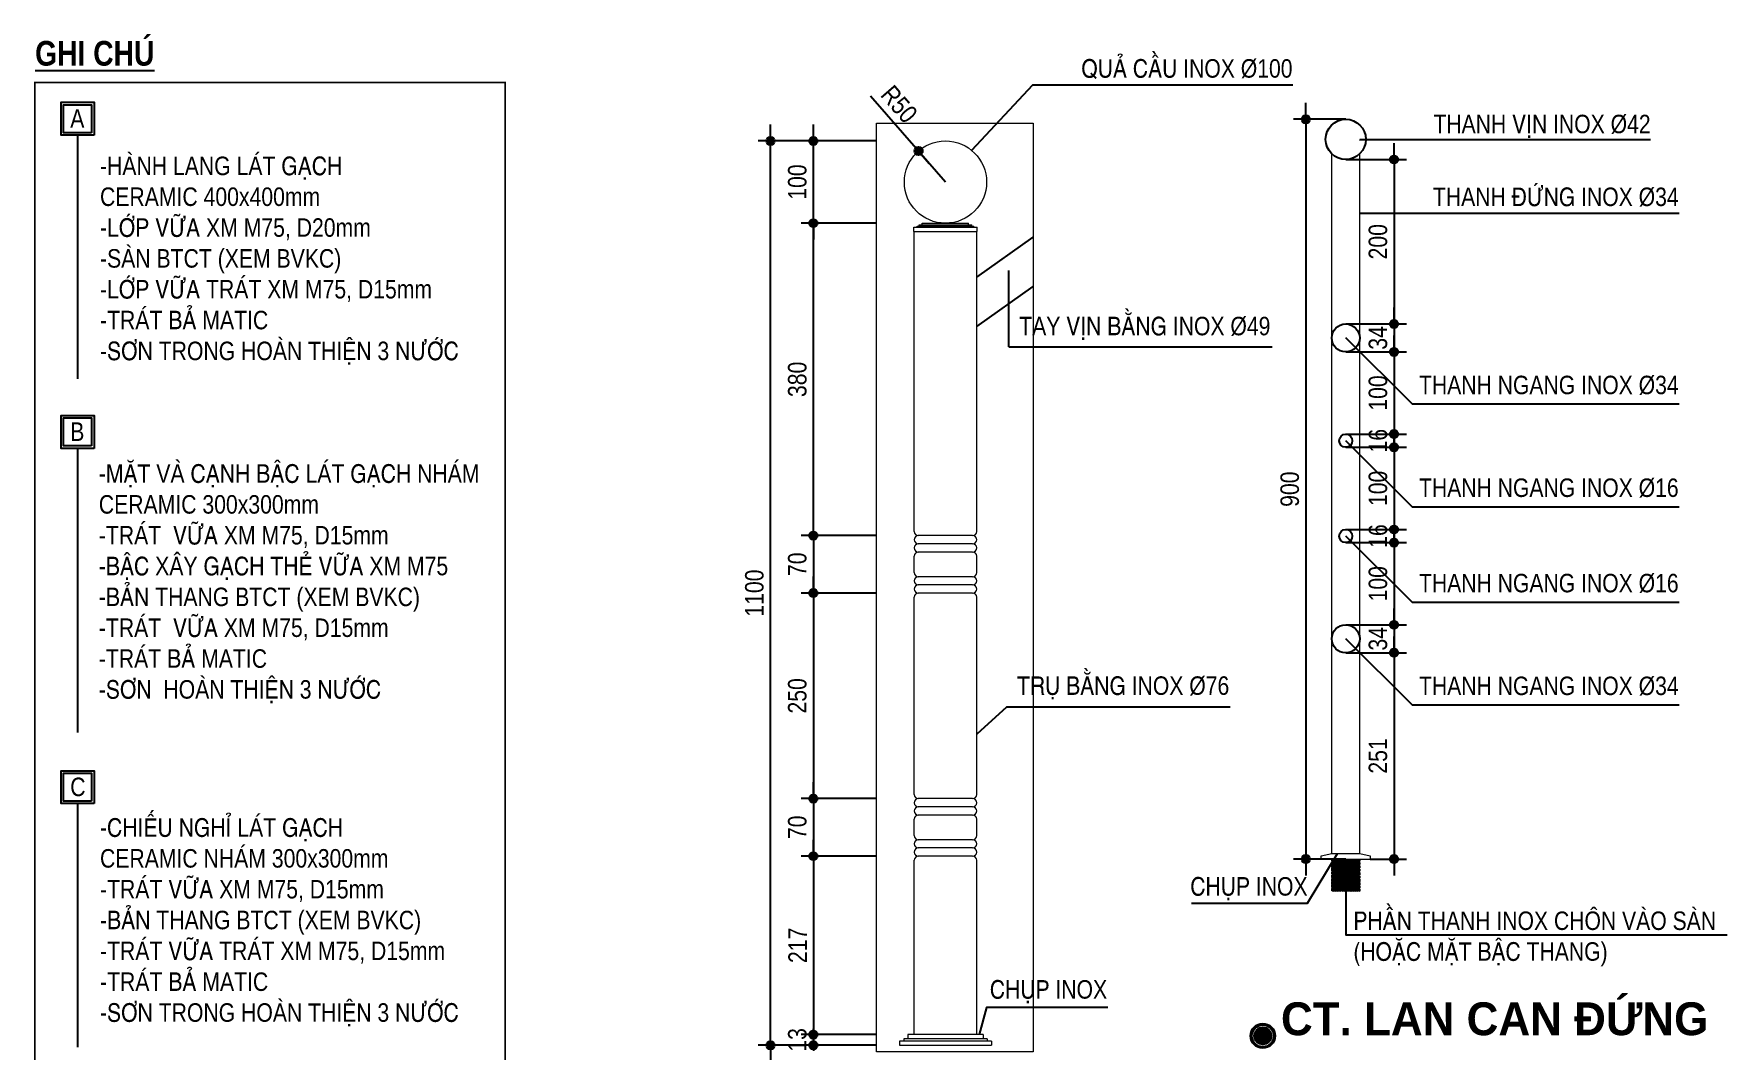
# Model space of a CAD drawing. Extents: x -79995 to 347433, y -157641 to 104789.
# Drawn here: x -6102 to 14494, y -137838 to -125463 of the extents above; entities that cross this region are included whole.
import ezdxf

# ---------------------------------------------------------------- set-up
doc = ezdxf.new("R2010")
doc.units = 0
doc.linetypes.add('ACAD_ISO02W100', pattern=[15, 12, -3])
doc.linetypes.add('HIDDEN', pattern=[0.375, 0.25, -0.125])
doc.layers.get('0').update_dxf_attribs({"color": 255, "linetype": 'CONTINUOUS'})
doc.layers.get('DEFPOINTS').update_dxf_attribs({"linetype": 'CONTINUOUS'})
for name, color, linetype in [('DIM', 1, 'CONTINUOUS'), ('HACTH', 8, 'CONTINUOUS'), ('netthay', 2, 'CONTINUOUS'), ('TAGS', 60, 'CONTINUOUS'), ('TEXT', 7, 'CONTINUOUS'), ('TUONG', 131, 'CONTINUOUS')]:
    doc.layers.add(name, color=color, linetype=linetype)
doc.layers.add('NET-THAY', color=2, linetype='CONTINUOUS', lineweight=13)
doc.layers.add('TRUC', color=24, linetype='CONTINUOUS', lineweight=0)
doc.styles.add('HELVECONDENSE', font='')
doc.styles.add('SWISS-CONDENSE', font='')
doc.styles.add('VNI-HELVE-CONDENSEN', font='')
doc.styles.get('HELVECONDENSE').set_extended_font_data('VNI-Helve-Condense')
doc.styles.get('SWISS-CONDENSE').set_extended_font_data('VNI-Swiss-Condense')
doc.styles.get('VNI-HELVE-CONDENSEN').set_extended_font_data('VNI-Helve-Condense')
doc.dimstyles.new('D10', dxfattribs={"dimtxt": 225, "dimasz": 2, "dimexe": 150, "dimexo": 0, "dimgap": 80, "dimtad": 1, "dimlfac": 0.1, "dimzin": 13, "dimdsep": 46, "dimtxsty": 'VNI-HELVE-CONDENSEN', "dimblk": 'D50', "dimcen": 0, "dimclrd": 1, "dimclre": 1, "dimclrt": 7, "dimadec": 0, "dimazin": 0, "dimtfac": 1, "dimtmove": 0, "dimatfit": 3, "dimldrblk": 'D50', "dimfxl": 1, "dimtolj": 1, "dimtzin": 13, "dimarcsym": 0})

# ---------------------------------------------------------------- blocks, each defined once
blk = doc.blocks.new('A$C48452AB6')
at = {"layer": 'TAGS'}
blk.add_lwpolyline([(-219, -168), (181, -168), (181, 232), (-219, 232)], close=True, dxfattribs=at)
at = {"layer": 'TAGS', "color": 8}
blk.add_lwpolyline([(-189, -138), (151, -138), (151, 202), (-189, 202)], close=True, dxfattribs=at)
at = {"layer": 'TAGS', "style": 'HELVECONDENSE'}
blk.add_attdef('DSFA', (-189, -76), '', height=225, dxfattribs=at)
blk = doc.blocks.new('D50')
at = {"layer": 'DIM'}
blk.add_hatch(color=256, dxfattribs=at).paths.add_polyline_path([(25, 0, 1), (-25, 0, 1)])
blk.add_line((25, 0), (100, 0), dxfattribs=at)
blk.add_circle((0, 0), 25, dxfattribs=at)
blk = doc.blocks.new('*D1590')
at = {"layer": 'DEFPOINTS', "color": 0, "transparency": 16777216}
for p in [(9855, -126992), (9855, -128992), (10443, -128992)]:
    blk.add_point(p, dxfattribs=at)
at = {"layer": 'DIM', "color": 1, "lineweight": -2, "transparency": 16777216}
for p, q in [((9855, -126992), (10593, -126992)), ((10443, -126994), (10443, -128990)), ((9855, -128992), (10593, -128992))]:
    blk.add_line(p, q, dxfattribs=at)
at = {"layer": 'DIM', "color": 1, "lineweight": -2, "transparency": 16777216, "xscale": 2, "yscale": 2, "zscale": 2}
for p, rotation in [((10443, -126992), 90), ((10443, -128992), 270)]:
    blk.add_blockref('D50', p, dxfattribs=dict(at, rotation=rotation))
at = {"layer": 'DIM', "color": 7, "transparency": 16777216, "insert": (10248, -127992), "char_height": 225, "attachment_point": 5, "rotation": 90, "style": 'VNI-HELVE-CONDENSEN'}
blk.add_mtext('\\A1;200', dxfattribs=at)
blk = doc.blocks.new('*D1591')
at = {"layer": 'DEFPOINTS', "color": 0, "transparency": 16777216}
for p in [(9855, -128992), (9855, -129332), (10443, -129332)]:
    blk.add_point(p, dxfattribs=at)
at = {"layer": 'DIM', "color": 1, "lineweight": -2, "transparency": 16777216}
for p, q in [((9855, -128992), (10593, -128992)), ((10443, -128994), (10443, -129330)), ((9855, -129332), (10593, -129332))]:
    blk.add_line(p, q, dxfattribs=at)
at = {"layer": 'DIM', "color": 1, "lineweight": -2, "transparency": 16777216, "xscale": 2, "yscale": 2, "zscale": 2}
for p, rotation in [((10443, -128992), 90), ((10443, -129332), 270)]:
    blk.add_blockref('D50', p, dxfattribs=dict(at, rotation=rotation))
at = {"layer": 'DIM', "color": 7, "transparency": 16777216, "insert": (10248, -129162), "char_height": 225, "attachment_point": 5, "rotation": 90, "style": 'VNI-HELVE-CONDENSEN'}
blk.add_mtext('\\A1;34', dxfattribs=at)
blk = doc.blocks.new('*D1592')
at = {"layer": 'DEFPOINTS', "color": 0, "transparency": 16777216}
for p in [(9855, -129332), (9855, -130332), (10443, -130332)]:
    blk.add_point(p, dxfattribs=at)
at = {"layer": 'DIM', "color": 1, "lineweight": -2, "transparency": 16777216}
for p, q in [((9855, -129332), (10593, -129332)), ((10443, -129334), (10443, -130330)), ((9855, -130332), (10593, -130332))]:
    blk.add_line(p, q, dxfattribs=at)
at = {"layer": 'DIM', "color": 1, "lineweight": -2, "transparency": 16777216, "xscale": 2, "yscale": 2, "zscale": 2}
for p, rotation in [((10443, -129332), 90), ((10443, -130332), 270)]:
    blk.add_blockref('D50', p, dxfattribs=dict(at, rotation=rotation))
at = {"layer": 'DIM', "color": 7, "transparency": 16777216, "insert": (10248, -129832), "char_height": 225, "attachment_point": 5, "rotation": 90, "style": 'VNI-HELVE-CONDENSEN'}
blk.add_mtext('\\A1;100', dxfattribs=at)
blk = doc.blocks.new('*D1593')
at = {"layer": 'DEFPOINTS', "color": 0, "transparency": 16777216}
for p in [(9855, -130332), (9855, -130492), (10443, -130492)]:
    blk.add_point(p, dxfattribs=at)
at = {"layer": 'DIM', "color": 1, "lineweight": -2, "transparency": 16777216}
for p, q in [((9855, -130332), (10593, -130332)), ((10443, -130330), (10443, -130328)), ((10443, -130332), (10443, -130492)), ((9855, -130492), (10593, -130492)), ((10443, -130494), (10443, -130496))]:
    blk.add_line(p, q, dxfattribs=at)
at = {"layer": 'DIM', "color": 1, "lineweight": -2, "transparency": 16777216, "xscale": 2, "yscale": 2, "zscale": 2}
for p, rotation in [((10443, -130332), 270), ((10443, -130492), 90)]:
    blk.add_blockref('D50', p, dxfattribs=dict(at, rotation=rotation))
at = {"layer": 'DIM', "color": 7, "transparency": 16777216, "insert": (10248, -130412), "char_height": 225, "attachment_point": 5, "rotation": 90, "style": 'VNI-HELVE-CONDENSEN'}
blk.add_mtext('\\A1;16', dxfattribs=at)
blk = doc.blocks.new('*D1594')
at = {"layer": 'DEFPOINTS', "color": 0, "transparency": 16777216}
for p in [(9855, -130492), (9855, -131492), (10443, -131492)]:
    blk.add_point(p, dxfattribs=at)
at = {"layer": 'DIM', "color": 1, "lineweight": -2, "transparency": 16777216}
for p, q in [((9855, -130492), (10593, -130492)), ((10443, -130494), (10443, -131490)), ((9855, -131492), (10593, -131492))]:
    blk.add_line(p, q, dxfattribs=at)
at = {"layer": 'DIM', "color": 1, "lineweight": -2, "transparency": 16777216, "xscale": 2, "yscale": 2, "zscale": 2}
for p, rotation in [((10443, -130492), 90), ((10443, -131492), 270)]:
    blk.add_blockref('D50', p, dxfattribs=dict(at, rotation=rotation))
at = {"layer": 'DIM', "color": 7, "transparency": 16777216, "insert": (10248, -130992), "char_height": 225, "attachment_point": 5, "rotation": 90, "style": 'VNI-HELVE-CONDENSEN'}
blk.add_mtext('\\A1;100', dxfattribs=at)
blk = doc.blocks.new('*D1595')
at = {"layer": 'DEFPOINTS', "color": 0, "transparency": 16777216}
for p in [(9855, -131492), (9855, -131652), (10443, -131652)]:
    blk.add_point(p, dxfattribs=at)
at = {"layer": 'DIM', "color": 1, "lineweight": -2, "transparency": 16777216}
for p, q in [((9855, -131492), (10593, -131492)), ((10443, -131490), (10443, -131488)), ((10443, -131492), (10443, -131652)), ((9855, -131652), (10593, -131652)), ((10443, -131654), (10443, -131656))]:
    blk.add_line(p, q, dxfattribs=at)
at = {"layer": 'DIM', "color": 1, "lineweight": -2, "transparency": 16777216, "xscale": 2, "yscale": 2, "zscale": 2}
for p, rotation in [((10443, -131492), 270), ((10443, -131652), 90)]:
    blk.add_blockref('D50', p, dxfattribs=dict(at, rotation=rotation))
at = {"layer": 'DIM', "color": 7, "transparency": 16777216, "insert": (10248, -131572), "char_height": 225, "attachment_point": 5, "rotation": 90, "style": 'VNI-HELVE-CONDENSEN'}
blk.add_mtext('\\A1;16', dxfattribs=at)
blk = doc.blocks.new('*D1596')
at = {"layer": 'DEFPOINTS', "color": 0, "transparency": 16777216}
for p in [(9855, -131652), (9855, -132652), (10443, -132652)]:
    blk.add_point(p, dxfattribs=at)
at = {"layer": 'DIM', "color": 1, "lineweight": -2, "transparency": 16777216}
for p, q in [((9855, -131652), (10593, -131652)), ((10443, -131654), (10443, -132650)), ((9855, -132652), (10593, -132652))]:
    blk.add_line(p, q, dxfattribs=at)
at = {"layer": 'DIM', "color": 1, "lineweight": -2, "transparency": 16777216, "xscale": 2, "yscale": 2, "zscale": 2}
for p, rotation in [((10443, -131652), 90), ((10443, -132652), 270)]:
    blk.add_blockref('D50', p, dxfattribs=dict(at, rotation=rotation))
at = {"layer": 'DIM', "color": 7, "transparency": 16777216, "insert": (10248, -132152), "char_height": 225, "attachment_point": 5, "rotation": 90, "style": 'VNI-HELVE-CONDENSEN'}
blk.add_mtext('\\A1;100', dxfattribs=at)
blk = doc.blocks.new('*D1597')
at = {"layer": 'DEFPOINTS', "color": 0, "transparency": 16777216}
for p in [(9855, -132652), (9855, -132992), (10443, -132992)]:
    blk.add_point(p, dxfattribs=at)
at = {"layer": 'DIM', "color": 1, "lineweight": -2, "transparency": 16777216}
for p, q in [((9855, -132652), (10593, -132652)), ((10443, -132654), (10443, -132990)), ((9855, -132992), (10593, -132992))]:
    blk.add_line(p, q, dxfattribs=at)
at = {"layer": 'DIM', "color": 1, "lineweight": -2, "transparency": 16777216, "xscale": 2, "yscale": 2, "zscale": 2}
for p, rotation in [((10443, -132652), 90), ((10443, -132992), 270)]:
    blk.add_blockref('D50', p, dxfattribs=dict(at, rotation=rotation))
at = {"layer": 'DIM', "color": 7, "transparency": 16777216, "insert": (10248, -132822), "char_height": 225, "attachment_point": 5, "rotation": 90, "style": 'VNI-HELVE-CONDENSEN'}
blk.add_mtext('\\A1;34', dxfattribs=at)
blk = doc.blocks.new('*D1598')
at = {"layer": 'DEFPOINTS', "color": 0, "transparency": 16777216}
for p in [(9855, -132992), (10153, -135502), (10443, -135502)]:
    blk.add_point(p, dxfattribs=at)
at = {"layer": 'DIM', "color": 1, "lineweight": -2, "transparency": 16777216}
for p, q in [((9855, -132992), (10593, -132992)), ((10443, -132994), (10443, -135500)), ((10153, -135502), (10593, -135502))]:
    blk.add_line(p, q, dxfattribs=at)
at = {"layer": 'DIM', "color": 1, "lineweight": -2, "transparency": 16777216, "xscale": 2, "yscale": 2, "zscale": 2}
for p, rotation in [((10443, -132992), 90), ((10443, -135502), 270)]:
    blk.add_blockref('D50', p, dxfattribs=dict(at, rotation=rotation))
at = {"layer": 'DIM', "color": 7, "transparency": 16777216, "insert": (10248, -134247), "char_height": 225, "attachment_point": 5, "rotation": 90, "style": 'VNI-HELVE-CONDENSEN'}
blk.add_mtext('\\A1;251', dxfattribs=at)
blk = doc.blocks.new('*D1599')
at = {"layer": 'DEFPOINTS', "color": 0, "transparency": 16777216}
for p in [(9855, -126502), (9370, -135502), (9855, -135502)]:
    blk.add_point(p, dxfattribs=at)
at = {"layer": 'DIM', "color": 1, "lineweight": -2, "transparency": 16777216}
for p, q in [((9855, -126502), (9220, -126502)), ((9370, -126504), (9370, -135500)), ((9855, -135502), (9220, -135502))]:
    blk.add_line(p, q, dxfattribs=at)
at = {"layer": 'DIM', "color": 1, "lineweight": -2, "transparency": 16777216, "xscale": 2, "yscale": 2, "zscale": 2}
for p, rotation in [((9370, -126502), 90), ((9370, -135502), 270)]:
    blk.add_blockref('D50', p, dxfattribs=dict(at, rotation=rotation))
at = {"layer": 'DIM', "color": 7, "transparency": 16777216, "insert": (9175, -131002), "char_height": 225, "attachment_point": 5, "rotation": 90, "style": 'VNI-HELVE-CONDENSEN'}
blk.add_mtext('\\A1;900', dxfattribs=at)
blk = doc.blocks.new('*D1617')
at = {"layer": 'DEFPOINTS', "color": 0, "linetype": 'ACAD_ISO02W100', "ltscale": 1000, "transparency": 16777216}
for p in [(4659, -126889), (4986, -127266)]:
    blk.add_point(p, dxfattribs=at)
at = {"layer": 'DIM', "color": 1, "linetype": 'ACAD_ISO02W100', "lineweight": -2, "ltscale": 1000, "transparency": 16777216}
for p, q in [((4076, -126216), (4658, -126887)), ((4986, -127266), (4659, -126889))]:
    blk.add_line(p, q, dxfattribs=at)
at = {"layer": 'DIM', "color": 1, "linetype": 'ACAD_ISO02W100', "lineweight": -2, "ltscale": 1000, "transparency": 16777216, "xscale": 2, "yscale": 2, "zscale": 2, "rotation": 310.923132123354}
blk.add_blockref('D50', (4659, -126889), dxfattribs=at)
at = {"layer": 'DIM', "color": 7, "linetype": 'ACAD_ISO02W100', "ltscale": 1000, "transparency": 16777216, "insert": (4423, -126319), "char_height": 225, "attachment_point": 5, "rotation": 310.9231, "style": 'VNI-HELVE-CONDENSEN'}
blk.add_mtext('\\A1;R50', dxfattribs=at)
blk = doc.blocks.new('*D1618')
at = {"layer": 'DEFPOINTS', "color": 0, "linetype": 'ACAD_ISO02W100', "ltscale": 1000, "transparency": 16777216}
for p in [(3380, -126766), (4148, -126766), (4148, -127766)]:
    blk.add_point(p, dxfattribs=at)
at = {"layer": 'DIM', "color": 1, "linetype": 'ACAD_ISO02W100', "lineweight": -2, "ltscale": 1000, "transparency": 16777216}
for p, q in [((4148, -126766), (3230, -126766)), ((3380, -127764), (3380, -126768)), ((4148, -127766), (3230, -127766))]:
    blk.add_line(p, q, dxfattribs=at)
at = {"layer": 'DIM', "color": 1, "linetype": 'ACAD_ISO02W100', "lineweight": -2, "ltscale": 1000, "transparency": 16777216, "xscale": 2, "yscale": 2, "zscale": 2}
for p, rotation in [((3380, -126766), 90), ((3380, -127766), 270)]:
    blk.add_blockref('D50', p, dxfattribs=dict(at, rotation=rotation))
at = {"layer": 'DIM', "color": 7, "linetype": 'ACAD_ISO02W100', "ltscale": 1000, "transparency": 16777216, "insert": (3185, -127266), "char_height": 225, "attachment_point": 5, "rotation": 90, "style": 'VNI-HELVE-CONDENSEN'}
blk.add_mtext('\\A1;100', dxfattribs=at)
blk = doc.blocks.new('*D1620')
at = {"layer": 'DEFPOINTS', "color": 0, "linetype": 'ACAD_ISO02W100', "ltscale": 1000, "transparency": 16777216}
for p in [(3380, -127766), (4148, -127766), (4148, -131566)]:
    blk.add_point(p, dxfattribs=at)
at = {"layer": 'DIM', "color": 1, "linetype": 'ACAD_ISO02W100', "lineweight": -2, "ltscale": 1000, "transparency": 16777216}
for p, q in [((4148, -127766), (3230, -127766)), ((3380, -131564), (3380, -127768)), ((4148, -131566), (3230, -131566))]:
    blk.add_line(p, q, dxfattribs=at)
at = {"layer": 'DIM', "color": 1, "linetype": 'ACAD_ISO02W100', "lineweight": -2, "ltscale": 1000, "transparency": 16777216, "xscale": 2, "yscale": 2, "zscale": 2}
for p, rotation in [((3380, -127766), 90), ((3380, -131566), 270)]:
    blk.add_blockref('D50', p, dxfattribs=dict(at, rotation=rotation))
at = {"layer": 'DIM', "color": 7, "linetype": 'ACAD_ISO02W100', "ltscale": 1000, "transparency": 16777216, "insert": (3185, -129666), "char_height": 225, "attachment_point": 5, "rotation": 90, "style": 'VNI-HELVE-CONDENSEN'}
blk.add_mtext('\\A1;380', dxfattribs=at)
blk = doc.blocks.new('*D1621')
at = {"layer": 'DEFPOINTS', "color": 0, "linetype": 'ACAD_ISO02W100', "ltscale": 1000, "transparency": 16777216}
for p in [(2858, -126766), (4148, -126766), (3325, -137766)]:
    blk.add_point(p, dxfattribs=at)
at = {"layer": 'DIM', "color": 1, "linetype": 'ACAD_ISO02W100', "lineweight": -2, "ltscale": 1000, "transparency": 16777216}
for p, q in [((4148, -126766), (2708, -126766)), ((2858, -137764), (2858, -126768)), ((3325, -137766), (2708, -137766))]:
    blk.add_line(p, q, dxfattribs=at)
at = {"layer": 'DIM', "color": 1, "linetype": 'ACAD_ISO02W100', "lineweight": -2, "ltscale": 1000, "transparency": 16777216, "xscale": 2, "yscale": 2, "zscale": 2}
for p, rotation in [((2858, -126766), 90), ((2858, -137766), 270)]:
    blk.add_blockref('D50', p, dxfattribs=dict(at, rotation=rotation))
at = {"layer": 'DIM', "color": 7, "linetype": 'ACAD_ISO02W100', "ltscale": 1000, "transparency": 16777216, "insert": (2663, -132266), "char_height": 225, "attachment_point": 5, "rotation": 90, "style": 'VNI-HELVE-CONDENSEN'}
blk.add_mtext('\\A1;1100', dxfattribs=at)
blk = doc.blocks.new('*D1622')
at = {"layer": 'DEFPOINTS', "color": 0, "linetype": 'ACAD_ISO02W100', "ltscale": 1000, "transparency": 16777216}
for p in [(4148, -131566), (3380, -132266), (4148, -132266)]:
    blk.add_point(p, dxfattribs=at)
at = {"layer": 'DIM', "color": 1, "linetype": 'ACAD_ISO02W100', "lineweight": -2, "ltscale": 1000, "transparency": 16777216}
for p, q in [((4148, -131566), (3230, -131566)), ((3380, -131568), (3380, -132264)), ((4148, -132266), (3230, -132266))]:
    blk.add_line(p, q, dxfattribs=at)
at = {"layer": 'DIM', "color": 1, "linetype": 'ACAD_ISO02W100', "lineweight": -2, "ltscale": 1000, "transparency": 16777216, "xscale": 2, "yscale": 2, "zscale": 2}
for p, rotation in [((3380, -131566), 90), ((3380, -132266), 270)]:
    blk.add_blockref('D50', p, dxfattribs=dict(at, rotation=rotation))
at = {"layer": 'DIM', "color": 7, "linetype": 'ACAD_ISO02W100', "ltscale": 1000, "transparency": 16777216, "insert": (3185, -131915), "char_height": 225, "attachment_point": 5, "rotation": 90, "style": 'VNI-HELVE-CONDENSEN'}
blk.add_mtext('\\A1;70', dxfattribs=at)
blk = doc.blocks.new('*D1623')
at = {"layer": 'DEFPOINTS', "color": 0, "linetype": 'ACAD_ISO02W100', "ltscale": 1000, "transparency": 16777216}
for p in [(4148, -132266), (3380, -134766), (4148, -134766)]:
    blk.add_point(p, dxfattribs=at)
at = {"layer": 'DIM', "color": 1, "linetype": 'ACAD_ISO02W100', "lineweight": -2, "ltscale": 1000, "transparency": 16777216}
for p, q in [((4148, -132266), (3230, -132266)), ((3380, -132268), (3380, -134764)), ((4148, -134766), (3230, -134766))]:
    blk.add_line(p, q, dxfattribs=at)
at = {"layer": 'DIM', "color": 1, "linetype": 'ACAD_ISO02W100', "lineweight": -2, "ltscale": 1000, "transparency": 16777216, "xscale": 2, "yscale": 2, "zscale": 2}
for p, rotation in [((3380, -132266), 90), ((3380, -134766), 270)]:
    blk.add_blockref('D50', p, dxfattribs=dict(at, rotation=rotation))
at = {"layer": 'DIM', "color": 7, "linetype": 'ACAD_ISO02W100', "ltscale": 1000, "transparency": 16777216, "insert": (3185, -133516), "char_height": 225, "attachment_point": 5, "rotation": 90, "style": 'VNI-HELVE-CONDENSEN'}
blk.add_mtext('\\A1;250', dxfattribs=at)
blk = doc.blocks.new('*D1624')
at = {"layer": 'DEFPOINTS', "color": 0, "linetype": 'ACAD_ISO02W100', "ltscale": 1000, "transparency": 16777216}
for p in [(4148, -134766), (3380, -135466), (4148, -135466)]:
    blk.add_point(p, dxfattribs=at)
at = {"layer": 'DIM', "color": 1, "linetype": 'ACAD_ISO02W100', "lineweight": -2, "ltscale": 1000, "transparency": 16777216}
for p, q in [((4148, -134766), (3230, -134766)), ((3380, -134768), (3380, -135464)), ((4148, -135466), (3230, -135466))]:
    blk.add_line(p, q, dxfattribs=at)
at = {"layer": 'DIM', "color": 1, "linetype": 'ACAD_ISO02W100', "lineweight": -2, "ltscale": 1000, "transparency": 16777216, "xscale": 2, "yscale": 2, "zscale": 2}
for p, rotation in [((3380, -134766), 90), ((3380, -135466), 270)]:
    blk.add_blockref('D50', p, dxfattribs=dict(at, rotation=rotation))
at = {"layer": 'DIM', "color": 7, "linetype": 'ACAD_ISO02W100', "ltscale": 1000, "transparency": 16777216, "insert": (3185, -135115), "char_height": 225, "attachment_point": 5, "rotation": 90, "style": 'VNI-HELVE-CONDENSEN'}
blk.add_mtext('\\A1;70', dxfattribs=at)
blk = doc.blocks.new('*D1625')
at = {"layer": 'DEFPOINTS', "color": 0, "linetype": 'ACAD_ISO02W100', "ltscale": 1000, "transparency": 16777216}
for p in [(4148, -135466), (3380, -137636), (3740, -137636)]:
    blk.add_point(p, dxfattribs=at)
at = {"layer": 'DIM', "color": 1, "linetype": 'ACAD_ISO02W100', "lineweight": -2, "ltscale": 1000, "transparency": 16777216}
for p, q in [((4148, -135466), (3230, -135466)), ((3380, -135468), (3380, -137634)), ((3740, -137636), (3230, -137636))]:
    blk.add_line(p, q, dxfattribs=at)
at = {"layer": 'DIM', "color": 1, "linetype": 'ACAD_ISO02W100', "lineweight": -2, "ltscale": 1000, "transparency": 16777216, "xscale": 2, "yscale": 2, "zscale": 2}
for p, rotation in [((3380, -135466), 90), ((3380, -137636), 270)]:
    blk.add_blockref('D50', p, dxfattribs=dict(at, rotation=rotation))
at = {"layer": 'DIM', "color": 7, "linetype": 'ACAD_ISO02W100', "ltscale": 1000, "transparency": 16777216, "insert": (3188, -136551), "char_height": 225, "attachment_point": 5, "rotation": 90, "style": 'VNI-HELVE-CONDENSEN'}
blk.add_mtext('\\A1;217', dxfattribs=at)
blk = doc.blocks.new('*D1674')
at = {"layer": 'DEFPOINTS', "color": 0, "linetype": 'ACAD_ISO02W100', "ltscale": 1000, "transparency": 16777216}
for p in [(3380, -137766), (4148, -137636), (4148, -137766)]:
    blk.add_point(p, dxfattribs=at)
at = {"layer": 'DIM', "color": 1, "linetype": 'ACAD_ISO02W100', "lineweight": -2, "ltscale": 1000, "transparency": 16777216}
for p, q in [((4148, -137636), (3230, -137636)), ((4148, -137766), (3230, -137766)), ((3380, -137634), (3380, -137632)), ((3380, -137636), (3380, -137766)), ((3380, -137768), (3380, -137770))]:
    blk.add_line(p, q, dxfattribs=at)
at = {"layer": 'DIM', "color": 1, "linetype": 'ACAD_ISO02W100', "lineweight": -2, "ltscale": 1000, "transparency": 16777216, "xscale": 2, "yscale": 2, "zscale": 2}
for p, rotation in [((3380, -137766), 90), ((3380, -137636), 270)]:
    blk.add_blockref('D50', p, dxfattribs=dict(at, rotation=rotation))
at = {"layer": 'DIM', "color": 7, "linetype": 'ACAD_ISO02W100', "ltscale": 1000, "transparency": 16777216, "insert": (3185, -137701), "char_height": 225, "attachment_point": 5, "rotation": 90, "style": 'VNI-HELVE-CONDENSEN'}
blk.add_mtext('\\A1;13', dxfattribs=at)

msp = doc.modelspace()

# ---------------------------------------------------------------- hatches: boundary and pattern name
at = {"layer": 'DIM'}
msp.add_hatch(color=256, dxfattribs=at).paths.add_polyline_path([(8951.161, -137652.031, 1), (8742.121, -137652.031, 1)])
at = {"layer": 'HACTH', "ltscale": 1000}
h = msp.add_hatch(dxfattribs=at)
h.set_pattern_fill('ANSI31', color=256, scale=5, style=0)
h.set_pattern_definition([(45, (-946207.22, 103785.21), (-11.22532015, 11.22532015), [])])
h.paths.add_polyline_path([(10025.203, -135502.075), (9685.203, -135502.075), (9685.203, -135892.885), (10025.203, -135892.885)])

# ---------------------------------------------------------------- linework, layer by layer
at = {"const_width": 20}
msp.add_lwpolyline([(-6092.08, -126054.096), (-367.75, -126054.096), (-367.75, -138379.614), (-6092.08, -138379.614)], close=True, dxfattribs=at)
at = {"layer": 'DIM', "color": 7, "linetype": 'Continuous'}
for radius in [150.491, 133.77, 104.52]:
    msp.add_circle((8846.641, -137652.031), radius, dxfattribs=at)
at = {"layer": 'NET-THAY', "ltscale": 1000}
for p, q in [((9685.203, -135434.249), (9685.203, -126923.498)), ((10025.203, -135434.249), (10025.203, -126923.498)), ((5546.364, -137716.356), (4426.364, -137716.356)), ((4426.364, -137716.356), (4426.364, -137766.356)), ((4426.364, -137766.356), (5546.364, -137766.356)), ((5493.192, -137686.356), (4479.536, -137686.356)), ((4479.536, -137686.356), (4479.536, -137716.356)), ((5443.141, -137636.356), (4529.587, -137636.356)), ((4529.587, -137636.356), (4529.587, -137686.356)), ((5443.141, -137636.356), (5443.141, -137686.356)), ((5493.192, -137686.356), (5493.192, -137716.356)), ((5546.364, -137716.356), (5546.364, -137766.356))]:
    msp.add_line(p, q, dxfattribs=at)
at = {"layer": 'NET-THAY', "linetype": 'ByBlock', "ltscale": 10}
for p, q in [((4600.903, -127816.356), (5371.826, -127816.356)), ((4600.903, -127866.356), (4600.903, -127816.356)), ((4600.903, -127866.356), (5371.826, -127866.356)), ((4606.364, -131516.356), (4606.364, -127866.356)), ((4640.562, -127802.385), (5332.167, -127802.385)), ((4640.562, -127816.356), (4640.562, -127802.385)), ((4666.973, -127785.305), (5305.755, -127785.305)), ((4666.973, -127802.385), (4666.973, -127785.305)), ((4704.275, -127766.356), (5268.454, -127766.356)), ((4704.275, -127785.305), (4704.275, -127766.356)), ((5268.454, -127785.305), (5268.454, -127766.356)), ((5305.755, -127802.385), (5305.755, -127785.305)), ((5332.167, -127816.356), (5332.167, -127802.385)), ((5366.364, -131516.356), (5366.364, -127866.356)), ((5371.826, -127866.356), (5371.826, -127816.356)), ((5316.364, -131566.356), (4656.364, -131566.356)), ((4606.364, -132016.356), (4606.364, -131816.356)), ((5316.364, -131666.356), (4656.364, -131666.356)), ((5316.364, -131766.356), (4656.364, -131766.356)), ((5366.364, -132016.356), (5366.364, -131816.356)), ((5316.364, -132066.356), (4656.364, -132066.356)), ((5316.364, -132166.356), (4656.364, -132166.356)), ((4606.364, -134716.356), (4606.364, -132316.356)), ((5316.364, -132266.356), (4656.364, -132266.356)), ((5366.364, -134716.356), (5366.364, -132316.356)), ((5316.364, -134766.356), (4656.364, -134766.356)), ((5316.364, -134866.356), (4656.364, -134866.356)), ((4606.364, -135216.356), (4606.364, -135016.356)), ((5316.364, -134966.356), (4656.364, -134966.356)), ((5366.364, -135216.356), (5366.364, -135016.356)), ((5316.364, -135266.356), (4656.364, -135266.356)), ((4606.364, -137636.356), (4606.364, -135516.356)), ((5316.364, -135366.356), (4656.364, -135366.356)), ((5316.364, -135466.356), (4656.364, -135466.356)), ((5366.364, -137636.356), (5366.364, -135516.356))]:
    msp.add_line(p, q, dxfattribs=at)
at = {"layer": 'NET-THAY', "ltscale": 1000}
for points in [[(9555.203, -135502.075), (9555.203, -135463.996), (9685.203, -135434.249), (10025.203, -135434.249), (10153.322, -135463.996), (10153.322, -135502.075)], [(9555.203, -135502.075), (10153.322, -135502.075)]]:
    msp.add_lwpolyline(points, dxfattribs=at)
at = {"layer": 'NET-THAY', "linetype": 'HIDDEN', "ltscale": 12}
msp.add_lwpolyline([(10025.203, -135502.075), (10025.203, -135892.885), (9685.203, -135892.885), (9685.203, -135502.075)], dxfattribs=at)
at = {"layer": 'NET-THAY', "linetype": 'ByBlock', "ltscale": 10}
msp.add_circle((4986.364, -127266.356), 500, dxfattribs=at)
for centre, start, end in [((4656.364, -131516.356), 180, 270), ((4656.364, -131616.356), 90, 180), ((5316.364, -131516.356), 270, 0), ((5316.364, -131616.356), 0, 90), ((4656.364, -131616.356), 180, 270), ((4656.364, -131716.356), 90, 180), ((4656.364, -131716.356), 180, 270), ((4656.364, -131816.356), 90, 180), ((5316.364, -131616.356), 270, 0), ((5316.364, -131716.356), 0, 90), ((5316.364, -131716.356), 270, 0), ((5316.364, -131816.356), 0, 90), ((4656.364, -132016.356), 180, 270), ((5316.364, -132016.356), 270, 0), ((4656.364, -132116.356), 90, 180), ((4656.364, -132116.356), 180, 270), ((4656.364, -132216.356), 90, 180), ((4656.364, -132216.356), 180, 270), ((5316.364, -132116.356), 0, 90), ((5316.364, -132116.356), 270, 0), ((5316.364, -132216.356), 0, 90), ((5316.364, -132216.356), 270, 0), ((4656.364, -132316.356), 90, 180), ((5316.364, -132316.356), 0, 90), ((4656.364, -134716.356), 180, 270), ((4656.364, -134816.356), 90, 180), ((4656.364, -134816.356), 180, 270), ((4656.364, -134916.356), 90, 180), ((5316.364, -134716.356), 270, 0), ((5316.364, -134816.356), 0, 90), ((5316.364, -134816.356), 270, 0), ((5316.364, -134916.356), 0, 90), ((4656.364, -134916.356), 180, 270), ((4656.364, -135016.356), 90, 180), ((5316.364, -134916.356), 270, 0), ((5316.364, -135016.356), 0, 90), ((4656.364, -135216.356), 180, 270), ((4656.364, -135316.356), 90, 180), ((4656.364, -135316.356), 180, 270), ((5316.364, -135216.356), 270, 0), ((5316.364, -135316.356), 0, 90), ((5316.364, -135316.356), 270, 0), ((4656.364, -135416.356), 90, 180), ((4656.364, -135416.356), 180, 270), ((4656.364, -135516.356), 90, 180), ((5316.364, -135416.356), 0, 90), ((5316.364, -135416.356), 270, 0), ((5316.364, -135516.356), 0, 90)]:
    msp.add_arc(centre, 50, start, end, dxfattribs=at)
at = {"layer": 'netthay', "ltscale": 1000}
for p, q in [((5366.364, -128422.656), (6055.043, -127935.686)), ((5366.364, -129022.781), (6055.043, -128535.811))]:
    msp.add_line(p, q, dxfattribs=at)
at = {"layer": 'TEXT', "color": 7, "linetype": 'ByBlock'}
for q in [(5756.262, -128343.58), (8959.306, -129270.381)]:
    msp.add_line((5756.262, -129270.381), q, dxfattribs=at)
for points in [[(9212.986, -126087.536), (6046.821, -126087.536), (5304.375, -126880.52)], [(-5570.314, -126695.622), (-5570.314, -129659.342)], [(13561.338, -126753.724), (10025.203, -126753.724), (10025.203, -126753.724)], [(13910.648, -127647.731), (10025.203, -127647.731), (10025.203, -127647.731)], [(13910.648, -129968.824), (10668.711, -129968.824), (9855.203, -129162.075)], [(-5570.314, -130505.328), (-5570.314, -133963.55)], [(13910.648, -131218.824), (10668.711, -131218.824), (9855.203, -130412.075)], [(13910.648, -132378.824), (10668.711, -132378.824), (9855.203, -131572.075)], [(13910.648, -133628.824), (10668.711, -133628.824), (9855.203, -132822.075)], [(8447.709, -133651.808), (5727.848, -133651.808), (5366.364, -133981.312)], [(-5570.314, -134826.183), (-5570.314, -137789.903)], [(7979.183, -136038.78), (9391.73, -136038.78), (9754.105, -135434.249)], [(9859.379, -136428.694), (9859.379, -135892.885)], [(14494.47, -136428.694), (9859.379, -136428.694), (9859.379, -136428.694)], [(6960.2, -137306.852), (5484.728, -137306.852), (5394.519, -137636.356)]]:
    msp.add_lwpolyline(points, dxfattribs=at)
at = {"layer": 'TRUC', "ltscale": 0.2}
msp.add_lwpolyline([(4147.743, -126548.955), (6055.043, -126548.955), (6055.043, -137848.188), (4147.743, -137848.188)], close=True, dxfattribs=at)
at = {"layer": 'TUONG'}
for centre, radius in [((9855.203, -126747.075), 245), ((9855.203, -129162.075), 170), ((9855.203, -130412.075), 80), ((9855.203, -131572.075), 80), ((9855.203, -132822.075), 170)]:
    msp.add_circle(centre, radius, dxfattribs=at)

# ---------------------------------------------------------------- block references
at = {"layer": 'TAGS'}
ref = msp.add_blockref('A$C48452AB6', (-5589.095, -126528.011), dxfattribs=dict(at, xscale=-1))
ref.add_attrib('DSFA', 'A', (-5659.682, -126605.165), dxfattribs={"color": 7, "height": 225, "style": 'HELVECONDENSE'})
ref = msp.add_blockref('A$C48452AB6', (-5589.095, -130337.717), dxfattribs=dict(at, xscale=-1))
ref.add_attrib('DSFA', 'B', (-5659.682, -130414.871), dxfattribs={"color": 7, "height": 225, "style": 'HELVECONDENSE'})
ref = msp.add_blockref('A$C48452AB6', (-5589.095, -134658.572), dxfattribs=dict(at, xscale=-1))
ref.add_attrib('DSFA', 'C', (-5659.682, -134735.726), dxfattribs={"color": 7, "height": 225, "style": 'HELVECONDENSE'})

# ---------------------------------------------------------------- texts
at = {"layer": 'TEXT', "color": 7, "linetype": 'ByBlock'}
for s, insert, char_height, attachment_point, style in [('{\\fVNI-Helve-Condense|b1|i0|c0|p2;\\LGHI CHUÙ}', (-6086.817, -125549.86), 300, 1, 'SWISS-CONDENSE'), ('{\\fVNI-Helve-Condense|b0|i0|c0|p2;QUAÛ CAÀU INOX Þ100}', (9207.715, -125771.538), 224.50658, 3, 'SWISS-CONDENSE'), ('{\\fVNI-Helve-Condense|b0|i0|c0|p2;THANH VÒN INOX Þ42}', (13563.698, -126447.41), 224.50658, 3, 'SWISS-CONDENSE'), ('\\P-HAØNH LANG LAÙT GAÏCH \\PCERAMIC 400x400mm\\P-LÔÙP VÖÕA XM M75, D20mm\\P-SAØN BTCT (XEM BVKC)\\P-LÔÙP VÖÕA TRAÙT XM M75, D15mm\\P-TRAÙT BAÛ MATIC\\P-SÔN TRONG HOAØN THIEÄN 3 NÖÔÙC', (-5297.457, -126581.676), 225, 1, 'HELVECONDENSE'), ('{\\fVNI-Helve-Condense|b0|i0|c0|p2;THANH ÑÖÙNG INOX Þ34}', (13904.608, -127333.306), 224.50658, 3, 'SWISS-CONDENSE'), ('{\\fVNI-Helve-Condense|b0|i0|c0|p2;TAY VÒN BAÈNG INOX Þ49}', (5884.169, -129186.241), 224.50658, 7, 'SWISS-CONDENSE'), ('{\\fVNI-Helve-Condense|b0|i0|c0|p2;THANH NGANG INOX Þ34}', (13904.608, -129621.955), 224.50658, 3, 'SWISS-CONDENSE'), ('{\\fVNI-Helve-Condense|b0|i0|c0|p2;-MAËT VAØ CAÏNH BAÄC LAÙT GAÏCH NHAÙM \\PCERAMIC 300x300mm\\P-TRAÙT  VÖÕA XM M75, D15mm\\P-BAÄC XAÂY GAÏCH THEÛ VÖÕA XM M75\\P-BAÛN THANG BTCT (XEM BVKC)\\P-TRAÙT  VÖÕA XM M75, D15mm\\P-TRAÙT BAÛ MATIC\\P-SÔN  HOAØN THIEÄN 3 NÖÔÙC}', (-5311.848, -130699.121), 225, 1, 'SWISS-CONDENSE'), ('{\\fVNI-Helve-Condense|b0|i0|c0|p2;THANH NGANG INOX Þ16}', (13904.608, -130871.955), 224.50658, 3, 'SWISS-CONDENSE'), ('{\\fVNI-Helve-Condense|b0|i0|c0|p2;THANH NGANG INOX Þ16}', (13904.608, -132031.955), 224.50658, 3, 'SWISS-CONDENSE'), ('{\\fVNI-Helve-Condense|b0|i0|c0|p2;TRUÏ BAÈNG INOX Þ76}', (8438.313, -133279.195), 224.50658, 3, 'SWISS-CONDENSE'), ('{\\fVNI-Helve-Condense|b0|i0|c0|p2;THANH NGANG INOX Þ34}', (13904.608, -133281.955), 224.50658, 3, 'SWISS-CONDENSE'), ('\\P-CHIEÁU NGHÆ LAÙT GAÏCH \\PCERAMIC NHAÙM 300x300mm\\P-TRAÙT VÖÕA XM M75, D15mm\\P-BAÛN THANG BTCT (XEM BVKC)\\P-TRAÙT VÖÕA TRAÙT XM M75, D15mm\\P-TRAÙT BAÛ MATIC\\P-SÔN TRONG HOAØN THIEÄN 3 NÖÔÙC', (-5297.457, -134629.948), 225, 1, 'HELVECONDENSE'), ('CHUÏP INOX', (7964.765, -135721.148), 224.5066, 1, 'VNI-HELVE-CONDENSEN'), ('PHAÀN THANH INOX CHOÂN VAØO SAØN \\P(HOAËC MAËT BAÄC THANG)', (9947.423, -136139.223), 224.50658, 1, 'VNI-HELVE-CONDENSEN'), ('CHUÏP INOX', (6952.82, -136974.427), 224.5066, 3, 'VNI-HELVE-CONDENSEN')]:
    msp.add_mtext(s, dxfattribs=dict(at, insert=insert, char_height=char_height, attachment_point=attachment_point, style=style))
at = {"layer": 'TEXT', "color": 7, "insert": (9067.706, -137244.066), "char_height": 400, "attachment_point": 1, "style": 'SWISS-CONDENSE'}
msp.add_mtext('{\\fVNI-Avo|b1|i0|c0|p2;CT. LAN CAN ÑÖÙNG}', dxfattribs=at)

# ---------------------------------------------------------------- dimensions: what is measured, and where the dimension line sits
at = {"layer": 'DIM', "linetype": 'ACAD_ISO02W100', "ltscale": 1000}
dim = msp.add_radius_dim(center=(4986.364, -127266.356), mpoint=(4658.841, -126888.562), dimstyle='D10', dxfattribs=at)
dim.commit()
dim.dimension.update_dxf_attribs({"geometry": '*D1617', "text_midpoint": (4275.936, -126446.884), "dimtype": 164})
at = {"layer": 'DIM'}
for base, p1, p2, picture, middle in [((9369.863, -135502.075), (9855.203, -126502.075), (9855.203, -135502.075), '*D1599', (9174.963, -131002.075)), ((10443.274, -128992.075), (9855.203, -126992.075), (9855.203, -128992.075), '*D1590', (10248.374, -127992.075)), ((10443.274, -135502.075), (9855.203, -132992.075), (10153.322, -135502.075), '*D1598', (10248.374, -134247.075))]:
    dim = msp.add_linear_dim(base=base, p1=p1, p2=p2, angle=90, dimstyle='D10', dxfattribs=at)
    dim.commit()
    dim.dimension.update_dxf_attribs({"geometry": picture, "text_midpoint": middle})
at = {"layer": 'DIM', "linetype": 'ACAD_ISO02W100', "ltscale": 1000}
for base, p1, p2, picture, middle in [((2858.12, -126766.356), (3324.962, -137766.356), (4147.743, -126766.356), '*D1621', (2663.22, -132266.356)), ((3380.244, -126766.356), (4147.743, -127766.356), (4147.743, -126766.356), '*D1618', (3185.344, -127266.356)), ((3380.244, -134766.356), (4147.743, -132266.356), (4147.743, -134766.356), '*D1623', (3185.344, -133516.356)), ((3380.244, -137636.356), (4147.743, -135466.356), (3739.589, -137636.356), '*D1625', (3187.744, -136551.356))]:
    dim = msp.add_linear_dim(base=base, p1=p1, p2=p2, angle=90, dimstyle='D10', dxfattribs=at)
    dim.commit()
    dim.dimension.update_dxf_attribs({"geometry": picture, "text_midpoint": middle})
dim = msp.add_aligned_dim(p1=(4147.743, -131566.356), p2=(4147.743, -127766.356), distance=767.499, dimstyle='D10', dxfattribs=at)
dim.commit()
dim.dimension.update_dxf_attribs({"geometry": '*D1620', "text_midpoint": (3185.344, -129666.356)})
at = {"layer": 'DIM'}
for base, p1, p2, angle, picture, middle, dimtype in [((10443.274, -129332.075), (9855.203, -128992.075), (9855.203, -129332.075), 90, '*D1591', (10443.274, -129162.075), 160), ((10443.274, -130492.075), (9855.203, -130332.075), (9855.203, -130492.075), 270, '*D1593', (10443.274, -130412.075), 161), ((10443.274, -131652.075), (9855.203, -131492.075), (9855.203, -131652.075), 270, '*D1595', (10443.274, -131572.075), 161), ((10443.274, -132992.075), (9855.203, -132652.075), (9855.203, -132992.075), 270, '*D1597', (10443.274, -132822.075), 161)]:
    dim = msp.add_linear_dim(base=base, p1=p1, p2=p2, angle=angle, dimstyle='D10', dxfattribs=at)
    dim.commit()
    dim.dimension.update_dxf_attribs({"geometry": picture, "text_midpoint": middle, "dimtype": dimtype})
for p1, p2, picture, middle in [((9855.203, -129332.075), (9855.203, -130332.075), '*D1592', (10248.374, -129832.075)), ((9855.203, -130492.075), (9855.203, -131492.075), '*D1594', (10248.374, -130992.075)), ((9855.203, -131652.075), (9855.203, -132652.075), '*D1596', (10248.374, -132152.075))]:
    dim = msp.add_aligned_dim(p1=p1, p2=p2, distance=588.071, dimstyle='D10', dxfattribs=at)
    dim.commit()
    dim.dimension.update_dxf_attribs({"geometry": picture, "text_midpoint": middle})
at = {"layer": 'DIM', "linetype": 'ACAD_ISO02W100', "ltscale": 1000}
for base, p1, p2, picture, middle in [((3380.244, -132266.356), (4147.743, -131566.356), (4147.743, -132266.356), '*D1622', (3380.244, -131914.774)), ((3380.244, -135466.356), (4147.743, -134766.356), (4147.743, -135466.356), '*D1624', (3380.244, -135114.774)), ((3380.244, -137766.356), (4147.743, -137636.356), (4147.743, -137766.356), '*D1674', (3380.244, -137701.356))]:
    dim = msp.add_linear_dim(base=base, p1=p1, p2=p2, angle=90, dimstyle='D10', dxfattribs=at)
    dim.commit()
    dim.dimension.update_dxf_attribs({"geometry": picture, "text_midpoint": middle, "dimtype": 160})

doc.saveas('drawing.dxf')
